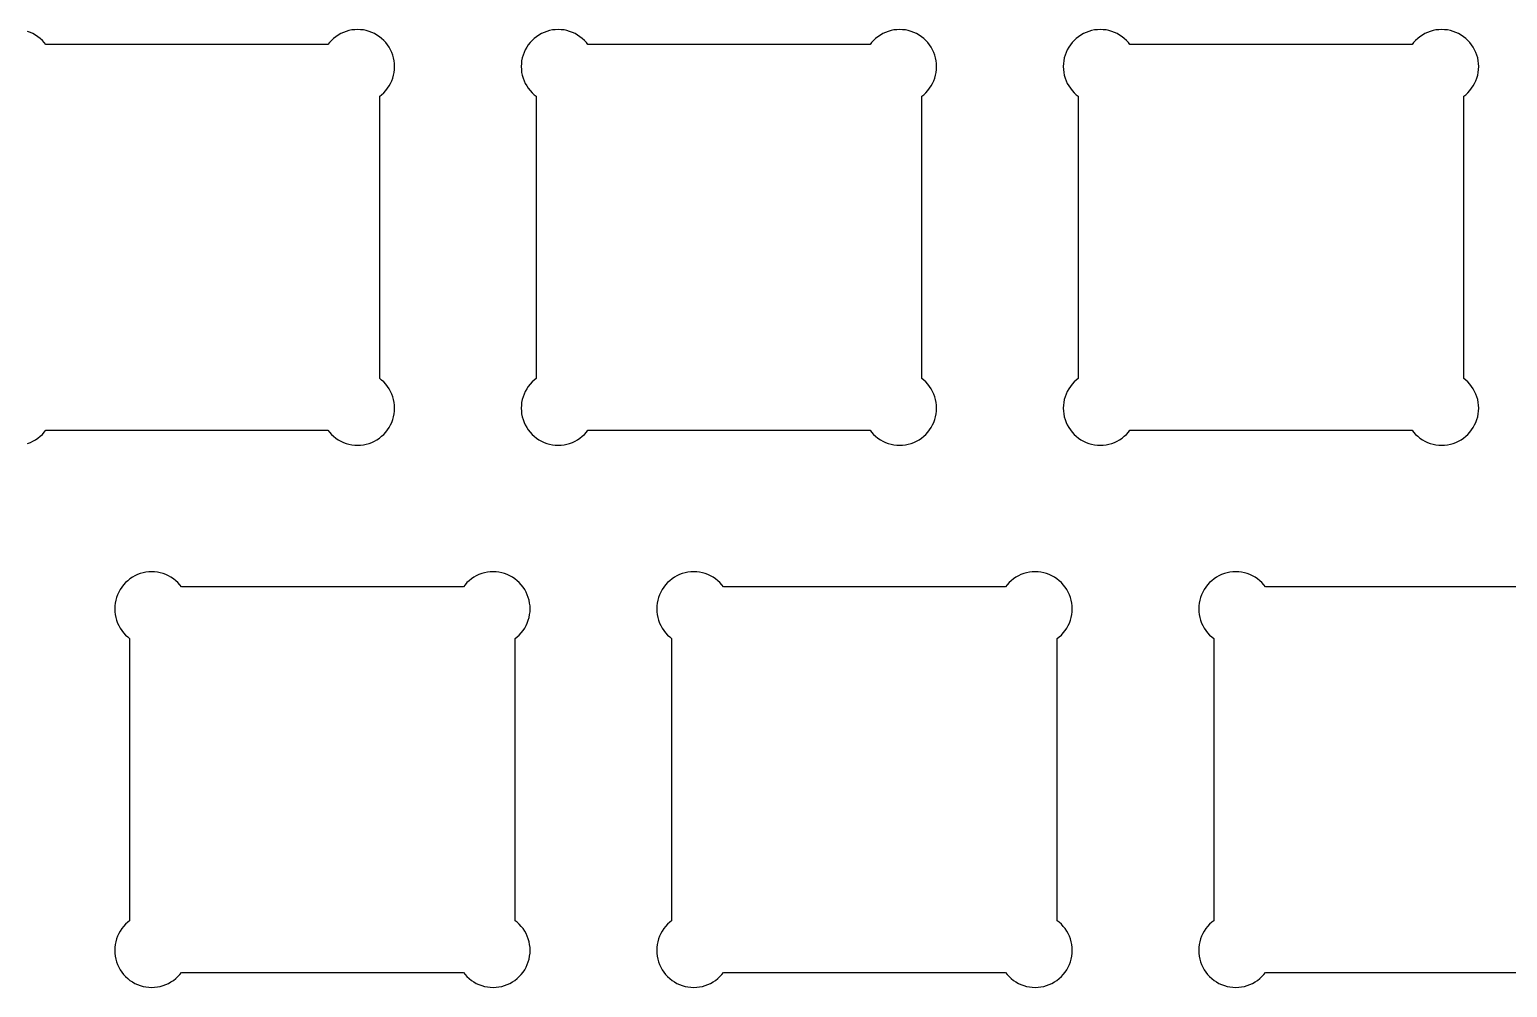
# Model space of a CAD drawing. Extents: x 0 to 286, y 0 to 96.
# Drawn here: x 185.2 to 237.2, y 40.8 to 74.4 of the extents above; entities that cross this region are included whole.
import ezdxf

# ---------------------------------------------------------------- set-up
doc = ezdxf.new("R2010")
doc.units = 0
doc.layers.get('0').update_dxf_attribs({"linetype": 'CONTINUOUS'})

msp = doc.modelspace()

# ---------------------------------------------------------------- linework, layer by layer
at = {"color": 0}
for p, q in [((185.241, 74.3384), (185.145, 74.374)), ((185.334, 74.2957), (185.241, 74.3384)), ((185.423, 74.246), (185.334, 74.2957)), ((196.153, 74.2957), (196.064, 74.246)), ((196.246, 74.3384), (196.153, 74.2957)), ((196.342, 74.374), (196.246, 74.3384)), ((196.439, 74.4015), (196.342, 74.374)), ((196.54, 74.4224), (196.439, 74.4015)), ((196.64, 74.4333), (196.54, 74.4224)), ((196.742, 74.4375), (196.64, 74.4333)), ((196.844, 74.4333), (196.742, 74.4375)), ((196.946, 74.4224), (196.844, 74.4333)), ((197.047, 74.4015), (196.946, 74.4224)), ((197.145, 74.374), (197.047, 74.4015)), ((197.241, 74.3384), (197.145, 74.374)), ((197.334, 74.2957), (197.241, 74.3384)), ((197.423, 74.246), (197.334, 74.2957)), ((203.203, 74.2957), (203.115, 74.246)), ((203.296, 74.3384), (203.203, 74.2957)), ((203.392, 74.374), (203.296, 74.3384)), ((203.489, 74.4015), (203.392, 74.374)), ((203.59, 74.4224), (203.489, 74.4015)), ((203.691, 74.4333), (203.59, 74.4224)), ((203.793, 74.4375), (203.691, 74.4333)), ((203.895, 74.4333), (203.793, 74.4375)), ((203.997, 74.4224), (203.895, 74.4333)), ((204.097, 74.4015), (203.997, 74.4224)), ((204.195, 74.374), (204.097, 74.4015)), ((204.291, 74.3384), (204.195, 74.374)), ((204.384, 74.2957), (204.291, 74.3384)), ((204.473, 74.246), (204.384, 74.2957)), ((215.203, 74.2957), (215.114, 74.246)), ((215.296, 74.3384), (215.203, 74.2957)), ((215.392, 74.374), (215.296, 74.3384)), ((215.489, 74.4015), (215.392, 74.374)), ((215.59, 74.4224), (215.489, 74.4015)), ((215.69, 74.4333), (215.59, 74.4224)), ((215.792, 74.4375), (215.69, 74.4333)), ((215.894, 74.4333), (215.792, 74.4375)), ((215.996, 74.4224), (215.894, 74.4333)), ((216.097, 74.4015), (215.996, 74.4224)), ((216.195, 74.374), (216.097, 74.4015)), ((216.291, 74.3384), (216.195, 74.374)), ((216.384, 74.2957), (216.291, 74.3384)), ((216.473, 74.246), (216.384, 74.2957)), ((222.253, 74.2957), (222.165, 74.246)), ((222.346, 74.3384), (222.253, 74.2957)), ((222.442, 74.374), (222.346, 74.3384)), ((222.539, 74.4015), (222.442, 74.374)), ((222.64, 74.4224), (222.539, 74.4015)), ((222.741, 74.4333), (222.64, 74.4224)), ((222.843, 74.4375), (222.741, 74.4333)), ((222.945, 74.4333), (222.843, 74.4375)), ((223.047, 74.4224), (222.945, 74.4333)), ((223.147, 74.4015), (223.047, 74.4224)), ((223.245, 74.374), (223.147, 74.4015)), ((223.341, 74.3384), (223.245, 74.374)), ((223.434, 74.2957), (223.341, 74.3384)), ((223.523, 74.246), (223.434, 74.2957)), ((234.253, 74.2957), (234.164, 74.246)), ((234.346, 74.3384), (234.253, 74.2957)), ((234.442, 74.374), (234.346, 74.3384)), ((234.539, 74.4015), (234.442, 74.374)), ((234.64, 74.4224), (234.539, 74.4015)), ((234.74, 74.4333), (234.64, 74.4224)), ((234.842, 74.4375), (234.74, 74.4333)), ((234.944, 74.4333), (234.842, 74.4375)), ((235.046, 74.4224), (234.944, 74.4333)), ((235.147, 74.4015), (235.046, 74.4224)), ((235.245, 74.374), (235.147, 74.4015)), ((235.341, 74.3384), (235.245, 74.374)), ((235.434, 74.2957), (235.341, 74.3384)), ((235.523, 74.246), (235.434, 74.2957)), ((185.507, 74.1881), (185.423, 74.246)), ((185.587, 74.126), (185.507, 74.1881)), ((185.663, 74.0572), (185.587, 74.126)), ((185.732, 73.9814), (185.663, 74.0572)), ((185.786, 73.9126), (185.732, 73.9814)), ((195.701, 73.9126), (185.786, 73.9126)), ((195.755, 73.9814), (195.701, 73.9126)), ((195.823, 74.0572), (195.755, 73.9814)), ((195.899, 74.126), (195.823, 74.0572)), ((195.979, 74.1881), (195.899, 74.126)), ((196.064, 74.246), (195.979, 74.1881)), ((197.507, 74.1881), (197.423, 74.246)), ((197.587, 74.126), (197.507, 74.1881)), ((197.663, 74.0572), (197.587, 74.126)), ((197.732, 73.9814), (197.663, 74.0572)), ((197.795, 73.9013), (197.732, 73.9814)), ((197.852, 73.8159), (197.795, 73.9013)), ((197.901, 73.7277), (197.852, 73.8159)), ((202.685, 73.8159), (202.635, 73.7277)), ((202.742, 73.9013), (202.685, 73.8159)), ((202.805, 73.9814), (202.742, 73.9013)), ((202.873, 74.0572), (202.805, 73.9814)), ((202.949, 74.126), (202.873, 74.0572)), ((203.029, 74.1881), (202.949, 74.126)), ((203.115, 74.246), (203.029, 74.1881)), ((204.557, 74.1881), (204.473, 74.246)), ((204.637, 74.126), (204.557, 74.1881)), ((204.713, 74.0572), (204.637, 74.126)), ((204.782, 73.9814), (204.713, 74.0572)), ((204.836, 73.9126), (204.782, 73.9814)), ((214.751, 73.9126), (204.836, 73.9126)), ((214.805, 73.9814), (214.751, 73.9126)), ((214.873, 74.0572), (214.805, 73.9814)), ((214.949, 74.126), (214.873, 74.0572)), ((215.029, 74.1881), (214.949, 74.126)), ((215.114, 74.246), (215.029, 74.1881)), ((216.557, 74.1881), (216.473, 74.246)), ((216.637, 74.126), (216.557, 74.1881)), ((216.713, 74.0572), (216.637, 74.126)), ((216.782, 73.9814), (216.713, 74.0572)), ((216.845, 73.9013), (216.782, 73.9814)), ((216.902, 73.8159), (216.845, 73.9013)), ((216.951, 73.7277), (216.902, 73.8159)), ((221.735, 73.8159), (221.685, 73.7277)), ((221.792, 73.9013), (221.735, 73.8159)), ((221.855, 73.9814), (221.792, 73.9013)), ((221.923, 74.0572), (221.855, 73.9814)), ((221.999, 74.126), (221.923, 74.0572)), ((222.079, 74.1881), (221.999, 74.126)), ((222.165, 74.246), (222.079, 74.1881)), ((223.607, 74.1881), (223.523, 74.246)), ((223.687, 74.126), (223.607, 74.1881)), ((223.763, 74.0572), (223.687, 74.126)), ((223.832, 73.9814), (223.763, 74.0572)), ((223.886, 73.9126), (223.832, 73.9814)), ((233.801, 73.9126), (223.886, 73.9126)), ((233.855, 73.9814), (233.801, 73.9126)), ((233.923, 74.0572), (233.855, 73.9814)), ((233.999, 74.126), (233.923, 74.0572)), ((234.079, 74.1881), (233.999, 74.126)), ((234.164, 74.246), (234.079, 74.1881)), ((235.607, 74.1881), (235.523, 74.246)), ((235.687, 74.126), (235.607, 74.1881)), ((235.763, 74.0572), (235.687, 74.126)), ((235.832, 73.9814), (235.763, 74.0572)), ((235.895, 73.9013), (235.832, 73.9814)), ((235.952, 73.8159), (235.895, 73.9013)), ((236.001, 73.7277), (235.952, 73.8159)), ((197.944, 73.6342), (197.901, 73.7277)), ((197.98, 73.539), (197.944, 73.6342)), ((198.007, 73.4413), (197.98, 73.539)), ((198.027, 73.3407), (198.007, 73.4413)), ((198.039, 73.2398), (198.027, 73.3407)), ((198.043, 73.1379), (198.039, 73.2398)), ((202.497, 73.2398), (202.493, 73.1379)), ((202.508, 73.3407), (202.497, 73.2398)), ((202.529, 73.4413), (202.508, 73.3407)), ((202.557, 73.539), (202.529, 73.4413)), ((202.592, 73.6342), (202.557, 73.539)), ((202.635, 73.7277), (202.592, 73.6342)), ((216.994, 73.6342), (216.951, 73.7277)), ((217.03, 73.539), (216.994, 73.6342)), ((217.057, 73.4413), (217.03, 73.539)), ((217.077, 73.3407), (217.057, 73.4413)), ((217.089, 73.2398), (217.077, 73.3407)), ((217.093, 73.1379), (217.089, 73.2398)), ((221.547, 73.2398), (221.543, 73.1379)), ((221.558, 73.3407), (221.547, 73.2398)), ((221.579, 73.4413), (221.558, 73.3407)), ((221.607, 73.539), (221.579, 73.4413)), ((221.642, 73.6342), (221.607, 73.539)), ((221.685, 73.7277), (221.642, 73.6342)), ((236.044, 73.6342), (236.001, 73.7277)), ((236.08, 73.539), (236.044, 73.6342)), ((236.107, 73.4413), (236.08, 73.539)), ((236.127, 73.3407), (236.107, 73.4413)), ((236.139, 73.2398), (236.127, 73.3407)), ((236.143, 73.1379), (236.139, 73.2398)), ((197.944, 72.6391), (197.98, 72.7357)), ((197.98, 72.7357), (198.007, 72.8334)), ((198.007, 72.8334), (198.027, 72.934)), ((198.027, 72.934), (198.039, 73.0359)), ((198.039, 73.0359), (198.043, 73.1379)), ((202.493, 73.1379), (202.497, 73.0359)), ((202.497, 73.0359), (202.508, 72.934)), ((202.508, 72.934), (202.529, 72.8334)), ((202.529, 72.8334), (202.557, 72.7357)), ((202.557, 72.7357), (202.592, 72.6391)), ((216.994, 72.6391), (217.03, 72.7357)), ((217.03, 72.7357), (217.057, 72.8334)), ((217.057, 72.8334), (217.077, 72.934)), ((217.077, 72.934), (217.089, 73.0359)), ((217.089, 73.0359), (217.093, 73.1379)), ((221.543, 73.1379), (221.547, 73.0359)), ((221.547, 73.0359), (221.558, 72.934)), ((221.558, 72.934), (221.579, 72.8334)), ((221.579, 72.8334), (221.607, 72.7357)), ((221.607, 72.7357), (221.642, 72.6391)), ((236.044, 72.6391), (236.08, 72.7357)), ((236.08, 72.7357), (236.107, 72.8334)), ((236.107, 72.8334), (236.127, 72.934)), ((236.127, 72.934), (236.139, 73.0359)), ((236.139, 73.0359), (236.143, 73.1379)), ((197.587, 72.1487), (197.663, 72.2175)), ((197.663, 72.2175), (197.732, 72.2933)), ((197.732, 72.2933), (197.795, 72.3731)), ((197.795, 72.3731), (197.852, 72.4574)), ((197.852, 72.4574), (197.901, 72.547)), ((197.901, 72.547), (197.944, 72.6391)), ((202.592, 72.6391), (202.635, 72.547)), ((202.635, 72.547), (202.685, 72.4574)), ((202.685, 72.4574), (202.742, 72.3731)), ((202.742, 72.3731), (202.805, 72.2933)), ((202.805, 72.2933), (202.873, 72.2175)), ((202.873, 72.2175), (202.949, 72.1487)), ((216.637, 72.1487), (216.713, 72.2175)), ((216.713, 72.2175), (216.782, 72.2933)), ((216.782, 72.2933), (216.845, 72.3731)), ((216.845, 72.3731), (216.902, 72.4574)), ((216.902, 72.4574), (216.951, 72.547)), ((216.951, 72.547), (216.994, 72.6391)), ((221.642, 72.6391), (221.685, 72.547)), ((221.685, 72.547), (221.735, 72.4574)), ((221.735, 72.4574), (221.792, 72.3731)), ((221.792, 72.3731), (221.855, 72.2933)), ((221.855, 72.2933), (221.923, 72.2175)), ((221.923, 72.2175), (221.999, 72.1487)), ((235.687, 72.1487), (235.763, 72.2175)), ((235.763, 72.2175), (235.832, 72.2933)), ((235.832, 72.2933), (235.895, 72.3731)), ((235.895, 72.3731), (235.952, 72.4574)), ((235.952, 72.4574), (236.001, 72.547)), ((236.001, 72.547), (236.044, 72.6391)), ((197.519, 72.0947), (197.587, 72.1487)), ((197.519, 62.1799), (197.519, 72.0947)), ((202.949, 72.1487), (203.018, 72.0947)), ((203.018, 72.0947), (203.018, 62.1799)), ((216.569, 72.0947), (216.637, 72.1487)), ((216.569, 62.1799), (216.569, 72.0947)), ((221.999, 72.1487), (222.068, 72.0947)), ((222.068, 72.0947), (222.068, 62.1799)), ((235.619, 72.0947), (235.687, 72.1487)), ((235.619, 62.1799), (235.619, 72.0947)), ((197.587, 62.1259), (197.519, 62.1799)), ((197.663, 62.0571), (197.587, 62.1259)), ((197.732, 61.9813), (197.663, 62.0571)), ((197.795, 61.9016), (197.732, 61.9813)), ((197.852, 61.8162), (197.795, 61.9016)), ((197.901, 61.728), (197.852, 61.8162)), ((202.685, 61.8162), (202.635, 61.728)), ((202.742, 61.9016), (202.685, 61.8162)), ((202.805, 61.9813), (202.742, 61.9016)), ((202.873, 62.0571), (202.805, 61.9813)), ((202.949, 62.1259), (202.873, 62.0571)), ((203.018, 62.1799), (202.949, 62.1259)), ((216.637, 62.1259), (216.569, 62.1799)), ((216.713, 62.0571), (216.637, 62.1259)), ((216.782, 61.9813), (216.713, 62.0571)), ((216.845, 61.9016), (216.782, 61.9813)), ((216.902, 61.8162), (216.845, 61.9016)), ((216.951, 61.728), (216.902, 61.8162)), ((221.735, 61.8162), (221.685, 61.728)), ((221.792, 61.9016), (221.735, 61.8162)), ((221.855, 61.9813), (221.792, 61.9016)), ((221.923, 62.0571), (221.855, 61.9813)), ((221.999, 62.1259), (221.923, 62.0571)), ((222.068, 62.1799), (221.999, 62.1259)), ((235.687, 62.1259), (235.619, 62.1799)), ((235.763, 62.0571), (235.687, 62.1259)), ((235.832, 61.9813), (235.763, 62.0571)), ((235.895, 61.9016), (235.832, 61.9813)), ((235.952, 61.8162), (235.895, 61.9016)), ((236.001, 61.728), (235.952, 61.8162)), ((197.944, 61.6342), (197.901, 61.728)), ((197.98, 61.5389), (197.944, 61.6342)), ((198.007, 61.4412), (197.98, 61.5389)), ((198.027, 61.3406), (198.007, 61.4412)), ((198.039, 61.2401), (198.027, 61.3406)), ((202.508, 61.3406), (202.497, 61.2401)), ((202.529, 61.4412), (202.508, 61.3406)), ((202.557, 61.5389), (202.529, 61.4412)), ((202.592, 61.6342), (202.557, 61.5389)), ((202.635, 61.728), (202.592, 61.6342)), ((216.994, 61.6342), (216.951, 61.728)), ((217.03, 61.5389), (216.994, 61.6342)), ((217.057, 61.4412), (217.03, 61.5389)), ((217.077, 61.3406), (217.057, 61.4412)), ((217.089, 61.2401), (217.077, 61.3406)), ((221.558, 61.3406), (221.547, 61.2401)), ((221.579, 61.4412), (221.558, 61.3406)), ((221.607, 61.5389), (221.579, 61.4412)), ((221.642, 61.6342), (221.607, 61.5389)), ((221.685, 61.728), (221.642, 61.6342)), ((236.044, 61.6342), (236.001, 61.728)), ((236.08, 61.5389), (236.044, 61.6342)), ((236.107, 61.4412), (236.08, 61.5389)), ((236.127, 61.3406), (236.107, 61.4412)), ((236.139, 61.2401), (236.127, 61.3406)), ((197.98, 60.7356), (198.007, 60.8334)), ((198.007, 60.8334), (198.027, 60.9342)), ((198.027, 60.9342), (198.039, 61.0362)), ((198.043, 61.1382), (198.039, 61.2401)), ((198.039, 61.0362), (198.043, 61.1382)), ((202.497, 61.2401), (202.493, 61.1382)), ((202.493, 61.1382), (202.497, 61.0362)), ((202.497, 61.0362), (202.508, 60.9342)), ((202.508, 60.9342), (202.529, 60.8334)), ((202.529, 60.8334), (202.557, 60.7356)), ((217.03, 60.7356), (217.057, 60.8334)), ((217.057, 60.8334), (217.077, 60.9342)), ((217.077, 60.9342), (217.089, 61.0362)), ((217.093, 61.1382), (217.089, 61.2401)), ((217.089, 61.0362), (217.093, 61.1382)), ((221.547, 61.2401), (221.543, 61.1382)), ((221.543, 61.1382), (221.547, 61.0362)), ((221.547, 61.0362), (221.558, 60.9342)), ((221.558, 60.9342), (221.579, 60.8334)), ((221.579, 60.8334), (221.607, 60.7356)), ((236.08, 60.7356), (236.107, 60.8334)), ((236.107, 60.8334), (236.127, 60.9342)), ((236.127, 60.9342), (236.139, 61.0362)), ((236.143, 61.1382), (236.139, 61.2401)), ((236.139, 61.0362), (236.143, 61.1382)), ((185.663, 60.2174), (185.732, 60.2933)), ((185.732, 60.2933), (185.786, 60.362)), ((185.786, 60.362), (195.701, 60.362)), ((195.701, 60.362), (195.755, 60.2933)), ((195.755, 60.2933), (195.823, 60.2174)), ((197.663, 60.2174), (197.732, 60.2933)), ((197.732, 60.2933), (197.795, 60.3733)), ((197.795, 60.3733), (197.852, 60.4573)), ((197.852, 60.4573), (197.901, 60.5469)), ((197.901, 60.5469), (197.944, 60.6393)), ((197.944, 60.6393), (197.98, 60.7356)), ((202.557, 60.7356), (202.592, 60.6393)), ((202.592, 60.6393), (202.635, 60.5469)), ((202.635, 60.5469), (202.685, 60.4573)), ((202.685, 60.4573), (202.742, 60.3733)), ((202.742, 60.3733), (202.805, 60.2933)), ((202.805, 60.2933), (202.873, 60.2174)), ((204.713, 60.2174), (204.782, 60.2933)), ((204.782, 60.2933), (204.836, 60.362)), ((204.836, 60.362), (214.751, 60.362)), ((214.751, 60.362), (214.805, 60.2933)), ((214.805, 60.2933), (214.873, 60.2174)), ((216.713, 60.2174), (216.782, 60.2933)), ((216.782, 60.2933), (216.845, 60.3733)), ((216.845, 60.3733), (216.902, 60.4573)), ((216.902, 60.4573), (216.951, 60.5469)), ((216.951, 60.5469), (216.994, 60.6393)), ((216.994, 60.6393), (217.03, 60.7356)), ((221.607, 60.7356), (221.642, 60.6393)), ((221.642, 60.6393), (221.685, 60.5469)), ((221.685, 60.5469), (221.735, 60.4573)), ((221.735, 60.4573), (221.792, 60.3733)), ((221.792, 60.3733), (221.855, 60.2933)), ((221.855, 60.2933), (221.923, 60.2174)), ((223.763, 60.2174), (223.832, 60.2933)), ((223.832, 60.2933), (223.886, 60.362)), ((223.886, 60.362), (233.801, 60.362)), ((233.801, 60.362), (233.855, 60.2933)), ((233.855, 60.2933), (233.923, 60.2174)), ((235.763, 60.2174), (235.832, 60.2933)), ((235.832, 60.2933), (235.895, 60.3733)), ((235.895, 60.3733), (235.952, 60.4573)), ((235.952, 60.4573), (236.001, 60.5469)), ((236.001, 60.5469), (236.044, 60.6393)), ((236.044, 60.6393), (236.08, 60.7356)), ((185.145, 59.9006), (185.241, 59.9362)), ((185.241, 59.9362), (185.334, 59.9793)), ((185.334, 59.9793), (185.423, 60.0287)), ((185.423, 60.0287), (185.507, 60.0851)), ((185.507, 60.0851), (185.587, 60.1486)), ((185.587, 60.1486), (185.663, 60.2174)), ((195.823, 60.2174), (195.899, 60.1486)), ((195.899, 60.1486), (195.979, 60.0851)), ((195.979, 60.0851), (196.064, 60.0287)), ((196.064, 60.0287), (196.153, 59.9793)), ((196.153, 59.9793), (196.246, 59.9362)), ((196.246, 59.9362), (196.342, 59.9006)), ((196.342, 59.9006), (196.439, 59.8731)), ((196.439, 59.8731), (196.54, 59.8537)), ((196.54, 59.8537), (196.64, 59.8413)), ((196.64, 59.8413), (196.742, 59.8371)), ((196.742, 59.8371), (196.844, 59.8413)), ((196.844, 59.8413), (196.946, 59.8537)), ((196.946, 59.8537), (197.047, 59.8731)), ((197.047, 59.8731), (197.145, 59.9006)), ((197.145, 59.9006), (197.241, 59.9362)), ((197.241, 59.9362), (197.334, 59.9793)), ((197.334, 59.9793), (197.423, 60.0287)), ((197.423, 60.0287), (197.507, 60.0851)), ((197.507, 60.0851), (197.587, 60.1486)), ((197.587, 60.1486), (197.663, 60.2174)), ((202.873, 60.2174), (202.949, 60.1486)), ((202.949, 60.1486), (203.029, 60.0851)), ((203.029, 60.0851), (203.115, 60.0287)), ((203.115, 60.0287), (203.203, 59.9793)), ((203.203, 59.9793), (203.296, 59.9362)), ((203.296, 59.9362), (203.392, 59.9006)), ((203.392, 59.9006), (203.489, 59.8731)), ((203.489, 59.8731), (203.59, 59.8537)), ((203.59, 59.8537), (203.691, 59.8413)), ((203.691, 59.8413), (203.793, 59.8371)), ((203.793, 59.8371), (203.895, 59.8413)), ((203.895, 59.8413), (203.997, 59.8537)), ((203.997, 59.8537), (204.097, 59.8731)), ((204.097, 59.8731), (204.195, 59.9006)), ((204.195, 59.9006), (204.291, 59.9362)), ((204.291, 59.9362), (204.384, 59.9793)), ((204.384, 59.9793), (204.473, 60.0287)), ((204.473, 60.0287), (204.557, 60.0851)), ((204.557, 60.0851), (204.637, 60.1486)), ((204.637, 60.1486), (204.713, 60.2174)), ((214.873, 60.2174), (214.949, 60.1486)), ((214.949, 60.1486), (215.029, 60.0851)), ((215.029, 60.0851), (215.114, 60.0287)), ((215.114, 60.0287), (215.203, 59.9793)), ((215.203, 59.9793), (215.296, 59.9362)), ((215.296, 59.9362), (215.392, 59.9006)), ((215.392, 59.9006), (215.489, 59.8731)), ((215.489, 59.8731), (215.59, 59.8537)), ((215.59, 59.8537), (215.69, 59.8413)), ((215.69, 59.8413), (215.792, 59.8371)), ((215.792, 59.8371), (215.894, 59.8413)), ((215.894, 59.8413), (215.996, 59.8537)), ((215.996, 59.8537), (216.097, 59.8731)), ((216.097, 59.8731), (216.195, 59.9006)), ((216.195, 59.9006), (216.291, 59.9362)), ((216.291, 59.9362), (216.384, 59.9793)), ((216.384, 59.9793), (216.473, 60.0287)), ((216.473, 60.0287), (216.557, 60.0851)), ((216.557, 60.0851), (216.637, 60.1486)), ((216.637, 60.1486), (216.713, 60.2174)), ((221.923, 60.2174), (221.999, 60.1486)), ((221.999, 60.1486), (222.079, 60.0851)), ((222.079, 60.0851), (222.165, 60.0287)), ((222.165, 60.0287), (222.253, 59.9793)), ((222.253, 59.9793), (222.346, 59.9362)), ((222.346, 59.9362), (222.442, 59.9006)), ((222.442, 59.9006), (222.539, 59.8731)), ((222.539, 59.8731), (222.64, 59.8537)), ((222.64, 59.8537), (222.741, 59.8413)), ((222.741, 59.8413), (222.843, 59.8371)), ((222.843, 59.8371), (222.945, 59.8413)), ((222.945, 59.8413), (223.047, 59.8537)), ((223.047, 59.8537), (223.147, 59.8731)), ((223.147, 59.8731), (223.245, 59.9006)), ((223.245, 59.9006), (223.341, 59.9362)), ((223.341, 59.9362), (223.434, 59.9793)), ((223.434, 59.9793), (223.523, 60.0287)), ((223.523, 60.0287), (223.607, 60.0851)), ((223.607, 60.0851), (223.687, 60.1486)), ((223.687, 60.1486), (223.763, 60.2174)), ((233.923, 60.2174), (233.999, 60.1486)), ((233.999, 60.1486), (234.079, 60.0851)), ((234.079, 60.0851), (234.164, 60.0287)), ((234.164, 60.0287), (234.253, 59.9793)), ((234.253, 59.9793), (234.346, 59.9362)), ((234.346, 59.9362), (234.442, 59.9006)), ((234.442, 59.9006), (234.539, 59.8731)), ((234.539, 59.8731), (234.64, 59.8537)), ((234.64, 59.8537), (234.74, 59.8413)), ((234.74, 59.8413), (234.842, 59.8371)), ((234.842, 59.8371), (234.944, 59.8413)), ((234.944, 59.8413), (235.046, 59.8537)), ((235.046, 59.8537), (235.147, 59.8731)), ((235.147, 59.8731), (235.245, 59.9006)), ((235.245, 59.9006), (235.341, 59.9362)), ((235.341, 59.9362), (235.434, 59.9793)), ((235.434, 59.9793), (235.523, 60.0287)), ((235.523, 60.0287), (235.607, 60.0851)), ((235.607, 60.0851), (235.687, 60.1486)), ((235.687, 60.1486), (235.763, 60.2174)), ((188.662, 55.076), (188.587, 55.0072)), ((188.742, 55.1381), (188.662, 55.076)), ((188.827, 55.196), (188.742, 55.1381)), ((188.915, 55.2457), (188.827, 55.196)), ((189.008, 55.2884), (188.915, 55.2457)), ((189.104, 55.324), (189.008, 55.2884)), ((189.202, 55.3515), (189.104, 55.324)), ((189.302, 55.3724), (189.202, 55.3515)), ((189.405, 55.3833), (189.302, 55.3724)), ((189.507, 55.3875), (189.405, 55.3833)), ((189.609, 55.3833), (189.507, 55.3875)), ((189.709, 55.3724), (189.609, 55.3833)), ((189.808, 55.3515), (189.709, 55.3724)), ((189.907, 55.324), (189.808, 55.3515)), ((190.003, 55.2884), (189.907, 55.324)), ((190.096, 55.2457), (190.003, 55.2884)), ((190.184, 55.196), (190.096, 55.2457)), ((190.27, 55.1381), (190.184, 55.196)), ((190.35, 55.076), (190.27, 55.1381)), ((190.426, 55.0072), (190.35, 55.076)), ((200.662, 55.076), (200.587, 55.0072)), ((200.741, 55.1381), (200.662, 55.076)), ((200.827, 55.196), (200.741, 55.1381)), ((200.915, 55.2457), (200.827, 55.196)), ((201.007, 55.2884), (200.915, 55.2457)), ((201.104, 55.324), (201.007, 55.2884)), ((201.202, 55.3515), (201.104, 55.324)), ((201.302, 55.3724), (201.202, 55.3515)), ((201.404, 55.3833), (201.302, 55.3724)), ((201.506, 55.3875), (201.404, 55.3833)), ((201.608, 55.3833), (201.506, 55.3875)), ((201.709, 55.3724), (201.608, 55.3833)), ((201.81, 55.3515), (201.709, 55.3724)), ((201.907, 55.324), (201.81, 55.3515)), ((202.002, 55.2884), (201.907, 55.324)), ((202.096, 55.2457), (202.002, 55.2884)), ((202.184, 55.196), (202.096, 55.2457)), ((202.27, 55.1381), (202.184, 55.196)), ((202.35, 55.076), (202.27, 55.1381)), ((202.426, 55.0072), (202.35, 55.076)), ((207.712, 55.076), (207.637, 55.0072)), ((207.792, 55.1381), (207.712, 55.076)), ((207.877, 55.196), (207.792, 55.1381)), ((207.965, 55.2457), (207.877, 55.196)), ((208.058, 55.2884), (207.965, 55.2457)), ((208.154, 55.324), (208.058, 55.2884)), ((208.252, 55.3515), (208.154, 55.324)), ((208.352, 55.3724), (208.252, 55.3515)), ((208.455, 55.3833), (208.352, 55.3724)), ((208.557, 55.3875), (208.455, 55.3833)), ((208.659, 55.3833), (208.557, 55.3875)), ((208.759, 55.3724), (208.659, 55.3833)), ((208.858, 55.3515), (208.759, 55.3724)), ((208.957, 55.324), (208.858, 55.3515)), ((209.053, 55.2884), (208.957, 55.324)), ((209.146, 55.2457), (209.053, 55.2884)), ((209.234, 55.196), (209.146, 55.2457)), ((209.32, 55.1381), (209.234, 55.196)), ((209.4, 55.076), (209.32, 55.1381)), ((209.476, 55.0072), (209.4, 55.076)), ((219.712, 55.076), (219.637, 55.0072)), ((219.791, 55.1381), (219.712, 55.076)), ((219.877, 55.196), (219.791, 55.1381)), ((219.965, 55.2457), (219.877, 55.196)), ((220.057, 55.2884), (219.965, 55.2457)), ((220.154, 55.324), (220.057, 55.2884)), ((220.252, 55.3515), (220.154, 55.324)), ((220.352, 55.3724), (220.252, 55.3515)), ((220.454, 55.3833), (220.352, 55.3724)), ((220.556, 55.3875), (220.454, 55.3833)), ((220.658, 55.3833), (220.556, 55.3875)), ((220.759, 55.3724), (220.658, 55.3833)), ((220.86, 55.3515), (220.759, 55.3724)), ((220.957, 55.324), (220.86, 55.3515)), ((221.052, 55.2884), (220.957, 55.324)), ((221.146, 55.2457), (221.052, 55.2884)), ((221.234, 55.196), (221.146, 55.2457)), ((221.32, 55.1381), (221.234, 55.196)), ((221.4, 55.076), (221.32, 55.1381)), ((221.476, 55.0072), (221.4, 55.076)), ((226.762, 55.076), (226.687, 55.0072)), ((226.842, 55.1381), (226.762, 55.076)), ((226.927, 55.196), (226.842, 55.1381)), ((227.015, 55.2457), (226.927, 55.196)), ((227.108, 55.2884), (227.015, 55.2457)), ((227.204, 55.324), (227.108, 55.2884)), ((227.302, 55.3515), (227.204, 55.324)), ((227.402, 55.3724), (227.302, 55.3515)), ((227.505, 55.3833), (227.402, 55.3724)), ((227.607, 55.3875), (227.505, 55.3833)), ((227.709, 55.3833), (227.607, 55.3875)), ((227.809, 55.3724), (227.709, 55.3833)), ((227.908, 55.3515), (227.809, 55.3724)), ((228.007, 55.324), (227.908, 55.3515)), ((228.103, 55.2884), (228.007, 55.324)), ((228.196, 55.2457), (228.103, 55.2884)), ((228.284, 55.196), (228.196, 55.2457)), ((228.37, 55.1381), (228.284, 55.196)), ((228.45, 55.076), (228.37, 55.1381)), ((228.526, 55.0072), (228.45, 55.076)), ((188.305, 54.5842), (188.27, 54.489)), ((188.347, 54.6777), (188.305, 54.5842)), ((188.399, 54.7659), (188.347, 54.6777)), ((188.454, 54.8513), (188.399, 54.7659)), ((188.517, 54.9314), (188.454, 54.8513)), ((188.587, 55.0072), (188.517, 54.9314)), ((190.494, 54.9314), (190.426, 55.0072)), ((190.548, 54.8626), (190.494, 54.9314)), ((200.463, 54.8626), (190.548, 54.8626)), ((200.517, 54.9314), (200.463, 54.8626)), ((200.587, 55.0072), (200.517, 54.9314)), ((202.494, 54.9314), (202.426, 55.0072)), ((202.558, 54.8513), (202.494, 54.9314)), ((202.614, 54.7659), (202.558, 54.8513)), ((202.664, 54.6777), (202.614, 54.7659)), ((202.707, 54.5842), (202.664, 54.6777)), ((202.742, 54.489), (202.707, 54.5842)), ((207.355, 54.5842), (207.32, 54.489)), ((207.397, 54.6777), (207.355, 54.5842)), ((207.449, 54.7659), (207.397, 54.6777)), ((207.504, 54.8513), (207.449, 54.7659)), ((207.567, 54.9314), (207.504, 54.8513)), ((207.637, 55.0072), (207.567, 54.9314)), ((209.544, 54.9314), (209.476, 55.0072)), ((209.598, 54.8626), (209.544, 54.9314)), ((219.513, 54.8626), (209.598, 54.8626)), ((219.567, 54.9314), (219.513, 54.8626)), ((219.637, 55.0072), (219.567, 54.9314)), ((221.544, 54.9314), (221.476, 55.0072)), ((221.608, 54.8513), (221.544, 54.9314)), ((221.664, 54.7659), (221.608, 54.8513)), ((221.714, 54.6777), (221.664, 54.7659)), ((221.757, 54.5842), (221.714, 54.6777)), ((221.792, 54.489), (221.757, 54.5842)), ((226.405, 54.5842), (226.37, 54.489)), ((226.447, 54.6777), (226.405, 54.5842)), ((226.499, 54.7659), (226.447, 54.6777)), ((226.554, 54.8513), (226.499, 54.7659)), ((226.617, 54.9314), (226.554, 54.8513)), ((226.687, 55.0072), (226.617, 54.9314)), ((228.594, 54.9314), (228.526, 55.0072)), ((228.648, 54.8626), (228.594, 54.9314)), ((238.563, 54.8626), (228.648, 54.8626)), ((188.21, 54.1898), (188.206, 54.0879)), ((188.206, 54.0879), (188.21, 53.9859)), ((188.222, 54.2907), (188.21, 54.1898)), ((188.242, 54.3913), (188.222, 54.2907)), ((188.27, 54.489), (188.242, 54.3913)), ((202.77, 54.3913), (202.742, 54.489)), ((202.789, 54.2907), (202.77, 54.3913)), ((202.802, 54.1898), (202.789, 54.2907)), ((202.806, 54.0879), (202.802, 54.1898)), ((202.802, 53.9859), (202.806, 54.0879)), ((207.26, 54.1898), (207.256, 54.0879)), ((207.256, 54.0879), (207.26, 53.9859)), ((207.272, 54.2907), (207.26, 54.1898)), ((207.292, 54.3913), (207.272, 54.2907)), ((207.32, 54.489), (207.292, 54.3913)), ((221.82, 54.3913), (221.792, 54.489)), ((221.839, 54.2907), (221.82, 54.3913)), ((221.852, 54.1898), (221.839, 54.2907)), ((221.856, 54.0879), (221.852, 54.1898)), ((221.852, 53.9859), (221.856, 54.0879)), ((226.31, 54.1898), (226.306, 54.0879)), ((226.306, 54.0879), (226.31, 53.9859)), ((226.322, 54.2907), (226.31, 54.1898)), ((226.342, 54.3913), (226.322, 54.2907)), ((226.37, 54.489), (226.342, 54.3913)), ((188.21, 53.9859), (188.222, 53.884)), ((188.222, 53.884), (188.242, 53.7834)), ((188.242, 53.7834), (188.27, 53.6857)), ((188.27, 53.6857), (188.305, 53.5891)), ((188.305, 53.5891), (188.347, 53.497)), ((202.664, 53.497), (202.707, 53.5891)), ((202.707, 53.5891), (202.742, 53.6857)), ((202.742, 53.6857), (202.77, 53.7834)), ((202.77, 53.7834), (202.789, 53.884)), ((202.789, 53.884), (202.802, 53.9859)), ((207.26, 53.9859), (207.272, 53.884)), ((207.272, 53.884), (207.292, 53.7834)), ((207.292, 53.7834), (207.32, 53.6857)), ((207.32, 53.6857), (207.355, 53.5891)), ((207.355, 53.5891), (207.397, 53.497)), ((221.714, 53.497), (221.757, 53.5891)), ((221.757, 53.5891), (221.792, 53.6857)), ((221.792, 53.6857), (221.82, 53.7834)), ((221.82, 53.7834), (221.839, 53.884)), ((221.839, 53.884), (221.852, 53.9859)), ((226.31, 53.9859), (226.322, 53.884)), ((226.322, 53.884), (226.342, 53.7834)), ((226.342, 53.7834), (226.37, 53.6857)), ((226.37, 53.6857), (226.405, 53.5891)), ((226.405, 53.5891), (226.447, 53.497)), ((188.347, 53.497), (188.399, 53.4074)), ((188.399, 53.4074), (188.454, 53.3231)), ((188.454, 53.3231), (188.517, 53.2433)), ((188.517, 53.2433), (188.587, 53.1675)), ((188.587, 53.1675), (188.662, 53.0987)), ((188.662, 53.0987), (188.73, 53.0447)), ((188.73, 53.0447), (188.73, 43.1299)), ((202.281, 53.0447), (202.35, 53.0987)), ((202.281, 43.1299), (202.281, 53.0447)), ((202.35, 53.0987), (202.426, 53.1675)), ((202.426, 53.1675), (202.494, 53.2433)), ((202.494, 53.2433), (202.558, 53.3231)), ((202.558, 53.3231), (202.614, 53.4074)), ((202.614, 53.4074), (202.664, 53.497)), ((207.397, 53.497), (207.449, 53.4074)), ((207.449, 53.4074), (207.504, 53.3231)), ((207.504, 53.3231), (207.567, 53.2433)), ((207.567, 53.2433), (207.637, 53.1675)), ((207.637, 53.1675), (207.712, 53.0987)), ((207.712, 53.0987), (207.78, 53.0447)), ((207.78, 53.0447), (207.78, 43.1299)), ((221.331, 53.0447), (221.4, 53.0987)), ((221.331, 43.1299), (221.331, 53.0447)), ((221.4, 53.0987), (221.476, 53.1675)), ((221.476, 53.1675), (221.544, 53.2433)), ((221.544, 53.2433), (221.608, 53.3231)), ((221.608, 53.3231), (221.664, 53.4074)), ((221.664, 53.4074), (221.714, 53.497)), ((226.447, 53.497), (226.499, 53.4074)), ((226.499, 53.4074), (226.554, 53.3231)), ((226.554, 53.3231), (226.617, 53.2433)), ((226.617, 53.2433), (226.687, 53.1675)), ((226.687, 53.1675), (226.762, 53.0987)), ((226.762, 53.0987), (226.83, 53.0447)), ((226.83, 53.0447), (226.83, 43.1299)), ((188.73, 43.1299), (188.662, 43.0759)), ((202.35, 43.0759), (202.281, 43.1299)), ((207.78, 43.1299), (207.712, 43.0759)), ((221.4, 43.0759), (221.331, 43.1299)), ((226.83, 43.1299), (226.762, 43.0759)), ((188.347, 42.678), (188.305, 42.5842)), ((188.399, 42.7662), (188.347, 42.678)), ((188.454, 42.8516), (188.399, 42.7662)), ((188.517, 42.9313), (188.454, 42.8516)), ((188.587, 43.0071), (188.517, 42.9313)), ((188.662, 43.0759), (188.587, 43.0071)), ((202.426, 43.0071), (202.35, 43.0759)), ((202.494, 42.9313), (202.426, 43.0071)), ((202.558, 42.8516), (202.494, 42.9313)), ((202.614, 42.7662), (202.558, 42.8516)), ((202.664, 42.678), (202.614, 42.7662)), ((202.707, 42.5842), (202.664, 42.678)), ((207.397, 42.678), (207.355, 42.5842)), ((207.449, 42.7662), (207.397, 42.678)), ((207.504, 42.8516), (207.449, 42.7662)), ((207.567, 42.9313), (207.504, 42.8516)), ((207.637, 43.0071), (207.567, 42.9313)), ((207.712, 43.0759), (207.637, 43.0071)), ((221.476, 43.0071), (221.4, 43.0759)), ((221.544, 42.9313), (221.476, 43.0071)), ((221.608, 42.8516), (221.544, 42.9313)), ((221.664, 42.7662), (221.608, 42.8516)), ((221.714, 42.678), (221.664, 42.7662)), ((221.757, 42.5842), (221.714, 42.678)), ((226.447, 42.678), (226.405, 42.5842)), ((226.499, 42.7662), (226.447, 42.678)), ((226.554, 42.8516), (226.499, 42.7662)), ((226.617, 42.9313), (226.554, 42.8516)), ((226.687, 43.0071), (226.617, 42.9313)), ((226.762, 43.0759), (226.687, 43.0071)), ((188.21, 42.1901), (188.206, 42.0882)), ((188.206, 42.0882), (188.21, 41.9862)), ((188.222, 42.2906), (188.21, 42.1901)), ((188.242, 42.3912), (188.222, 42.2906)), ((188.27, 42.4889), (188.242, 42.3912)), ((188.305, 42.5842), (188.27, 42.4889)), ((202.742, 42.4889), (202.707, 42.5842)), ((202.77, 42.3912), (202.742, 42.4889)), ((202.789, 42.2906), (202.77, 42.3912)), ((202.802, 42.1901), (202.789, 42.2906)), ((202.806, 42.0882), (202.802, 42.1901)), ((202.802, 41.9862), (202.806, 42.0882)), ((207.26, 42.1901), (207.256, 42.0882)), ((207.256, 42.0882), (207.26, 41.9862)), ((207.272, 42.2906), (207.26, 42.1901)), ((207.292, 42.3912), (207.272, 42.2906)), ((207.32, 42.4889), (207.292, 42.3912)), ((207.355, 42.5842), (207.32, 42.4889)), ((221.792, 42.4889), (221.757, 42.5842)), ((221.82, 42.3912), (221.792, 42.4889)), ((221.839, 42.2906), (221.82, 42.3912)), ((221.852, 42.1901), (221.839, 42.2906)), ((221.856, 42.0882), (221.852, 42.1901)), ((221.852, 41.9862), (221.856, 42.0882)), ((226.31, 42.1901), (226.306, 42.0882)), ((226.306, 42.0882), (226.31, 41.9862)), ((226.322, 42.2906), (226.31, 42.1901)), ((226.342, 42.3912), (226.322, 42.2906)), ((226.37, 42.4889), (226.342, 42.3912)), ((226.405, 42.5842), (226.37, 42.4889)), ((188.21, 41.9862), (188.222, 41.8842)), ((188.222, 41.8842), (188.242, 41.7834)), ((188.242, 41.7834), (188.27, 41.6856)), ((188.27, 41.6856), (188.305, 41.5893)), ((188.305, 41.5893), (188.347, 41.4969)), ((202.664, 41.4969), (202.707, 41.5893)), ((202.707, 41.5893), (202.742, 41.6856)), ((202.742, 41.6856), (202.77, 41.7834)), ((202.77, 41.7834), (202.789, 41.8842)), ((202.789, 41.8842), (202.802, 41.9862)), ((207.26, 41.9862), (207.272, 41.8842)), ((207.272, 41.8842), (207.292, 41.7834)), ((207.292, 41.7834), (207.32, 41.6856)), ((207.32, 41.6856), (207.355, 41.5893)), ((207.355, 41.5893), (207.397, 41.4969)), ((221.714, 41.4969), (221.757, 41.5893)), ((221.757, 41.5893), (221.792, 41.6856)), ((221.792, 41.6856), (221.82, 41.7834)), ((221.82, 41.7834), (221.839, 41.8842)), ((221.839, 41.8842), (221.852, 41.9862)), ((226.31, 41.9862), (226.322, 41.8842)), ((226.322, 41.8842), (226.342, 41.7834)), ((226.342, 41.7834), (226.37, 41.6856)), ((226.37, 41.6856), (226.405, 41.5893)), ((226.405, 41.5893), (226.447, 41.4969)), ((188.347, 41.4969), (188.399, 41.4073)), ((188.399, 41.4073), (188.454, 41.3233)), ((188.454, 41.3233), (188.517, 41.2433)), ((188.517, 41.2433), (188.587, 41.1674)), ((188.587, 41.1674), (188.662, 41.0986)), ((188.662, 41.0986), (188.742, 41.0351)), ((188.742, 41.0351), (188.827, 40.9787)), ((190.184, 40.9787), (190.27, 41.0351)), ((190.27, 41.0351), (190.35, 41.0986)), ((190.35, 41.0986), (190.426, 41.1674)), ((190.426, 41.1674), (190.494, 41.2433)), ((190.494, 41.2433), (190.548, 41.312)), ((190.548, 41.312), (200.463, 41.312)), ((200.463, 41.312), (200.517, 41.2433)), ((200.517, 41.2433), (200.587, 41.1674)), ((200.587, 41.1674), (200.662, 41.0986)), ((200.662, 41.0986), (200.741, 41.0351)), ((200.741, 41.0351), (200.827, 40.9787)), ((202.184, 40.9787), (202.27, 41.0351)), ((202.27, 41.0351), (202.35, 41.0986)), ((202.35, 41.0986), (202.426, 41.1674)), ((202.426, 41.1674), (202.494, 41.2433)), ((202.494, 41.2433), (202.558, 41.3233)), ((202.558, 41.3233), (202.614, 41.4073)), ((202.614, 41.4073), (202.664, 41.4969)), ((207.397, 41.4969), (207.449, 41.4073)), ((207.449, 41.4073), (207.504, 41.3233)), ((207.504, 41.3233), (207.567, 41.2433)), ((207.567, 41.2433), (207.637, 41.1674)), ((207.637, 41.1674), (207.712, 41.0986)), ((207.712, 41.0986), (207.792, 41.0351)), ((207.792, 41.0351), (207.877, 40.9787)), ((209.234, 40.9787), (209.32, 41.0351)), ((209.32, 41.0351), (209.4, 41.0986)), ((209.4, 41.0986), (209.476, 41.1674)), ((209.476, 41.1674), (209.544, 41.2433)), ((209.544, 41.2433), (209.598, 41.312)), ((209.598, 41.312), (219.513, 41.312)), ((219.513, 41.312), (219.567, 41.2433)), ((219.567, 41.2433), (219.637, 41.1674)), ((219.637, 41.1674), (219.712, 41.0986)), ((219.712, 41.0986), (219.791, 41.0351)), ((219.791, 41.0351), (219.877, 40.9787)), ((221.234, 40.9787), (221.32, 41.0351)), ((221.32, 41.0351), (221.4, 41.0986)), ((221.4, 41.0986), (221.476, 41.1674)), ((221.476, 41.1674), (221.544, 41.2433)), ((221.544, 41.2433), (221.608, 41.3233)), ((221.608, 41.3233), (221.664, 41.4073)), ((221.664, 41.4073), (221.714, 41.4969)), ((226.447, 41.4969), (226.499, 41.4073)), ((226.499, 41.4073), (226.554, 41.3233)), ((226.554, 41.3233), (226.617, 41.2433)), ((226.617, 41.2433), (226.687, 41.1674)), ((226.687, 41.1674), (226.762, 41.0986)), ((226.762, 41.0986), (226.842, 41.0351)), ((226.842, 41.0351), (226.927, 40.9787)), ((228.284, 40.9787), (228.37, 41.0351)), ((228.37, 41.0351), (228.45, 41.0986)), ((228.45, 41.0986), (228.526, 41.1674)), ((228.526, 41.1674), (228.594, 41.2433)), ((228.594, 41.2433), (228.648, 41.312)), ((228.648, 41.312), (238.563, 41.312)), ((188.827, 40.9787), (188.915, 40.9293)), ((188.915, 40.9293), (189.008, 40.8862)), ((189.008, 40.8862), (189.104, 40.8506)), ((189.104, 40.8506), (189.202, 40.8231)), ((189.202, 40.8231), (189.302, 40.8037)), ((189.302, 40.8037), (189.405, 40.7913)), ((189.405, 40.7913), (189.507, 40.7871)), ((189.507, 40.7871), (189.609, 40.7913)), ((189.609, 40.7913), (189.709, 40.8037)), ((189.709, 40.8037), (189.808, 40.8231)), ((189.808, 40.8231), (189.907, 40.8506)), ((189.907, 40.8506), (190.003, 40.8862)), ((190.003, 40.8862), (190.096, 40.9293)), ((190.096, 40.9293), (190.184, 40.9787)), ((200.827, 40.9787), (200.915, 40.9293)), ((200.915, 40.9293), (201.007, 40.8862)), ((201.007, 40.8862), (201.104, 40.8506)), ((201.104, 40.8506), (201.202, 40.8231)), ((201.202, 40.8231), (201.302, 40.8037)), ((201.302, 40.8037), (201.404, 40.7913)), ((201.404, 40.7913), (201.506, 40.7871)), ((201.506, 40.7871), (201.608, 40.7913)), ((201.608, 40.7913), (201.709, 40.8037)), ((201.709, 40.8037), (201.81, 40.8231)), ((201.81, 40.8231), (201.907, 40.8506)), ((201.907, 40.8506), (202.002, 40.8862)), ((202.002, 40.8862), (202.096, 40.9293)), ((202.096, 40.9293), (202.184, 40.9787)), ((207.877, 40.9787), (207.965, 40.9293)), ((207.965, 40.9293), (208.058, 40.8862)), ((208.058, 40.8862), (208.154, 40.8506)), ((208.154, 40.8506), (208.252, 40.8231)), ((208.252, 40.8231), (208.352, 40.8037)), ((208.352, 40.8037), (208.455, 40.7913)), ((208.455, 40.7913), (208.557, 40.7871)), ((208.557, 40.7871), (208.659, 40.7913)), ((208.659, 40.7913), (208.759, 40.8037)), ((208.759, 40.8037), (208.858, 40.8231)), ((208.858, 40.8231), (208.957, 40.8506)), ((208.957, 40.8506), (209.053, 40.8862)), ((209.053, 40.8862), (209.146, 40.9293)), ((209.146, 40.9293), (209.234, 40.9787)), ((219.877, 40.9787), (219.965, 40.9293)), ((219.965, 40.9293), (220.057, 40.8862)), ((220.057, 40.8862), (220.154, 40.8506)), ((220.154, 40.8506), (220.252, 40.8231)), ((220.252, 40.8231), (220.352, 40.8037)), ((220.352, 40.8037), (220.454, 40.7913)), ((220.454, 40.7913), (220.556, 40.7871)), ((220.556, 40.7871), (220.658, 40.7913)), ((220.658, 40.7913), (220.759, 40.8037)), ((220.759, 40.8037), (220.86, 40.8231)), ((220.86, 40.8231), (220.957, 40.8506)), ((220.957, 40.8506), (221.052, 40.8862)), ((221.052, 40.8862), (221.146, 40.9293)), ((221.146, 40.9293), (221.234, 40.9787)), ((226.927, 40.9787), (227.015, 40.9293)), ((227.015, 40.9293), (227.108, 40.8862)), ((227.108, 40.8862), (227.204, 40.8506)), ((227.204, 40.8506), (227.302, 40.8231)), ((227.302, 40.8231), (227.402, 40.8037)), ((227.402, 40.8037), (227.505, 40.7913)), ((227.505, 40.7913), (227.607, 40.7871)), ((227.607, 40.7871), (227.709, 40.7913)), ((227.709, 40.7913), (227.809, 40.8037)), ((227.809, 40.8037), (227.908, 40.8231)), ((227.908, 40.8231), (228.007, 40.8506)), ((228.007, 40.8506), (228.103, 40.8862)), ((228.103, 40.8862), (228.196, 40.9293)), ((228.196, 40.9293), (228.284, 40.9787))]:
    msp.add_line(p, q, dxfattribs=at)

doc.saveas('drawing.dxf')
